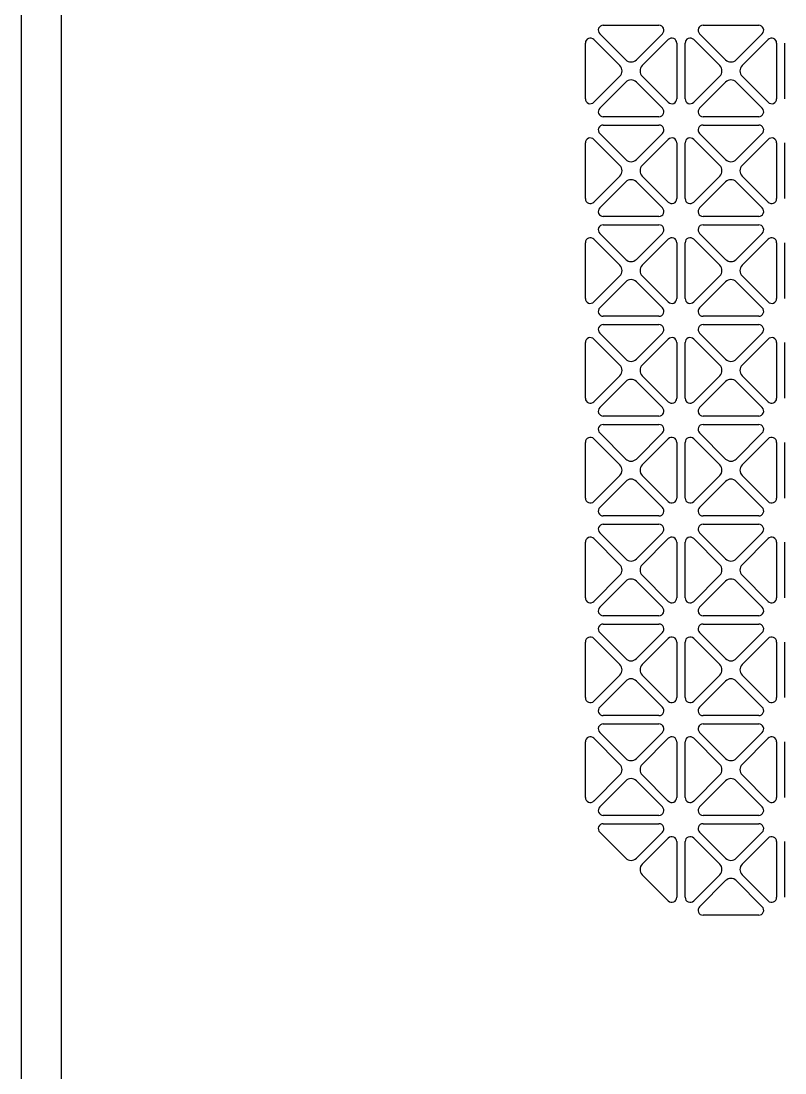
# Model space of a CAD drawing. Header units: millimetres. Extents: x 0 to 87554, y -20854 to 20404.
# Drawn here: x 15206.4 to 15390.1, y 15333.9 to 15586.9 of the extents above; entities that cross this region are included whole.
import ezdxf

# ---------------------------------------------------------------- set-up
doc = ezdxf.new("R2010")
doc.units = ezdxf.units.MM
doc.layers.get('0').update_dxf_attribs({"lineweight": 15})
for name, color, linetype in [('4215-12655_1_0', 7, 'Continuous'), ('4215-12661_1_0', 7, 'Continuous'), ('WANGKONG_0', 7, 'Continuous')]:
    doc.layers.add(name, color=color, linetype=linetype)

# ---------------------------------------------------------------- blocks, each defined once
blk = doc.blocks.new('ju77')
at = {"layer": '4215-12655_1_0', "color": 87, "linetype": 'Continuous'}
blk.add_line((-406.74, 457.6), (-406.74, -554.5), dxfattribs=at)
at = {"layer": '4215-12661_1_0', "color": 87, "linetype": 'Continuous'}
blk.add_line((-397.04, -1554), (-397.04, 459), dxfattribs=at)
at = {"layer": 'WANGKONG_0', "color": 87, "linetype": 'Continuous'}
for p, q in [((-266.73, 203), (-253.35, 203)), ((-242.73, 203), (-229.35, 203)), ((-261.31, 194.69), (-267.58, 200.95)), ((-252.5, 200.95), (-258.77, 194.69)), ((-237.31, 194.69), (-243.58, 200.95)), ((-228.5, 200.95), (-234.77, 194.69)), ((-271.04, 185.31), (-271.04, 198.69)), ((-268.99, 199.54), (-262.73, 193.27)), ((-257.35, 193.27), (-251.09, 199.54)), ((-249.04, 198.69), (-249.04, 185.31)), ((-247.04, 185.31), (-247.04, 198.69)), ((-244.99, 199.54), (-238.73, 193.27)), ((-233.35, 193.27), (-227.09, 199.54)), ((-225.04, 198.69), (-225.04, 185.31)), ((-223.04, 185.31), (-223.04, 198.69)), ((-262.73, 190.73), (-268.99, 184.46)), ((-251.09, 184.46), (-257.35, 190.73)), ((-238.73, 190.73), (-244.99, 184.46)), ((-227.09, 184.46), (-233.35, 190.73)), ((-267.58, 183.05), (-261.31, 189.31)), ((-258.77, 189.31), (-252.5, 183.05)), ((-243.58, 183.05), (-237.31, 189.31)), ((-234.77, 189.31), (-228.5, 183.05)), ((-253.35, 181), (-266.73, 181)), ((-229.35, 181), (-242.73, 181)), ((-266.73, 179), (-253.35, 179)), ((-242.73, 179), (-229.35, 179)), ((-271.04, 161.31), (-271.04, 174.69)), ((-268.99, 175.54), (-262.73, 169.27)), ((-261.31, 170.69), (-267.58, 176.95)), ((-252.5, 176.95), (-258.77, 170.69)), ((-257.35, 169.27), (-251.09, 175.54)), ((-249.04, 174.69), (-249.04, 161.31)), ((-247.04, 161.31), (-247.04, 174.69)), ((-244.99, 175.54), (-238.73, 169.27)), ((-237.31, 170.69), (-243.58, 176.95)), ((-228.5, 176.95), (-234.77, 170.69)), ((-233.35, 169.27), (-227.09, 175.54)), ((-225.04, 174.69), (-225.04, 161.31)), ((-223.04, 161.31), (-223.04, 174.69)), ((-262.73, 166.73), (-268.99, 160.46)), ((-267.58, 159.05), (-261.31, 165.31)), ((-258.77, 165.31), (-252.5, 159.05)), ((-251.09, 160.46), (-257.35, 166.73)), ((-238.73, 166.73), (-244.99, 160.46)), ((-243.58, 159.05), (-237.31, 165.31)), ((-234.77, 165.31), (-228.5, 159.05)), ((-227.09, 160.46), (-233.35, 166.73)), ((-253.35, 157), (-266.73, 157)), ((-229.35, 157), (-242.73, 157)), ((-266.73, 155), (-253.35, 155)), ((-242.73, 155), (-229.35, 155)), ((-261.31, 146.69), (-267.58, 152.95)), ((-252.5, 152.95), (-258.77, 146.69)), ((-237.31, 146.69), (-243.58, 152.95)), ((-228.5, 152.95), (-234.77, 146.69)), ((-271.04, 137.31), (-271.04, 150.69)), ((-268.99, 151.54), (-262.73, 145.27)), ((-257.35, 145.27), (-251.09, 151.54)), ((-249.04, 150.69), (-249.04, 137.31)), ((-247.04, 137.31), (-247.04, 150.69)), ((-244.99, 151.54), (-238.73, 145.27)), ((-233.35, 145.27), (-227.09, 151.54)), ((-225.04, 150.69), (-225.04, 137.31)), ((-223.04, 137.31), (-223.04, 150.69)), ((-262.73, 142.73), (-268.99, 136.46)), ((-251.09, 136.46), (-257.35, 142.73)), ((-238.73, 142.73), (-244.99, 136.46)), ((-227.09, 136.46), (-233.35, 142.73)), ((-267.58, 135.05), (-261.31, 141.31)), ((-258.77, 141.31), (-252.5, 135.05)), ((-243.58, 135.05), (-237.31, 141.31)), ((-234.77, 141.31), (-228.5, 135.05)), ((-253.35, 133), (-266.73, 133)), ((-229.35, 133), (-242.73, 133)), ((-266.73, 131), (-253.35, 131)), ((-242.73, 131), (-229.35, 131)), ((-271.04, 113.31), (-271.04, 126.69)), ((-268.99, 127.54), (-262.73, 121.27)), ((-261.31, 122.69), (-267.58, 128.95)), ((-252.5, 128.95), (-258.77, 122.69)), ((-257.35, 121.27), (-251.09, 127.54)), ((-249.04, 126.69), (-249.04, 113.31)), ((-247.04, 113.31), (-247.04, 126.69)), ((-244.99, 127.54), (-238.73, 121.27)), ((-237.31, 122.69), (-243.58, 128.95)), ((-228.5, 128.95), (-234.77, 122.69)), ((-233.35, 121.27), (-227.09, 127.54)), ((-225.04, 126.69), (-225.04, 113.31)), ((-223.04, 113.31), (-223.04, 126.69)), ((-262.73, 118.73), (-268.99, 112.46)), ((-267.58, 111.05), (-261.31, 117.31)), ((-258.77, 117.31), (-252.5, 111.05)), ((-251.09, 112.46), (-257.35, 118.73)), ((-238.73, 118.73), (-244.99, 112.46)), ((-243.58, 111.05), (-237.31, 117.31)), ((-234.77, 117.31), (-228.5, 111.05)), ((-227.09, 112.46), (-233.35, 118.73)), ((-253.35, 109), (-266.73, 109)), ((-229.35, 109), (-242.73, 109)), ((-266.73, 107), (-253.35, 107)), ((-242.73, 107), (-229.35, 107)), ((-261.31, 98.69), (-267.58, 104.95)), ((-252.5, 104.95), (-258.77, 98.69)), ((-237.31, 98.69), (-243.58, 104.95)), ((-228.5, 104.95), (-234.77, 98.69)), ((-271.04, 89.31), (-271.04, 102.69)), ((-268.99, 103.54), (-262.73, 97.27)), ((-257.35, 97.27), (-251.09, 103.54)), ((-249.04, 102.69), (-249.04, 89.31)), ((-247.04, 89.31), (-247.04, 102.69)), ((-244.99, 103.54), (-238.73, 97.27)), ((-233.35, 97.27), (-227.09, 103.54)), ((-225.04, 102.69), (-225.04, 89.31)), ((-223.04, 89.31), (-223.04, 102.69)), ((-262.73, 94.73), (-268.99, 88.46)), ((-251.09, 88.46), (-257.35, 94.73)), ((-238.73, 94.73), (-244.99, 88.46)), ((-227.09, 88.46), (-233.35, 94.73)), ((-267.58, 87.05), (-261.31, 93.31)), ((-258.77, 93.31), (-252.5, 87.05)), ((-243.58, 87.05), (-237.31, 93.31)), ((-234.77, 93.31), (-228.5, 87.05)), ((-253.35, 85), (-266.73, 85)), ((-229.35, 85), (-242.73, 85)), ((-261.31, 74.69), (-267.58, 80.95)), ((-266.73, 83), (-253.35, 83)), ((-252.5, 80.95), (-258.77, 74.69)), ((-237.31, 74.69), (-243.58, 80.95)), ((-242.73, 83), (-229.35, 83)), ((-228.5, 80.95), (-234.77, 74.69)), ((-271.04, 65.31), (-271.04, 78.69)), ((-268.99, 79.54), (-262.73, 73.27)), ((-257.35, 73.27), (-251.09, 79.54)), ((-249.04, 78.69), (-249.04, 65.31)), ((-247.04, 65.31), (-247.04, 78.69)), ((-244.99, 79.54), (-238.73, 73.27)), ((-233.35, 73.27), (-227.09, 79.54)), ((-225.04, 78.69), (-225.04, 65.31)), ((-223.04, 65.31), (-223.04, 78.69)), ((-262.73, 70.73), (-268.99, 64.46)), ((-267.58, 63.05), (-261.31, 69.31)), ((-258.77, 69.31), (-252.5, 63.05)), ((-251.09, 64.46), (-257.35, 70.73)), ((-238.73, 70.73), (-244.99, 64.46)), ((-243.58, 63.05), (-237.31, 69.31)), ((-234.77, 69.31), (-228.5, 63.05)), ((-227.09, 64.46), (-233.35, 70.73)), ((-253.35, 61), (-266.73, 61)), ((-229.35, 61), (-242.73, 61)), ((-266.73, 59), (-253.35, 59)), ((-242.73, 59), (-229.35, 59)), ((-261.31, 50.69), (-267.58, 56.95)), ((-252.5, 56.95), (-258.77, 50.69)), ((-237.31, 50.69), (-243.58, 56.95)), ((-228.5, 56.95), (-234.77, 50.69)), ((-271.04, 41.31), (-271.04, 54.69)), ((-268.99, 55.54), (-262.73, 49.27)), ((-257.35, 49.27), (-251.09, 55.54)), ((-249.04, 54.69), (-249.04, 41.31)), ((-247.04, 41.31), (-247.04, 54.69)), ((-244.99, 55.54), (-238.73, 49.27)), ((-233.35, 49.27), (-227.09, 55.54)), ((-225.04, 54.69), (-225.04, 41.31)), ((-223.04, 41.31), (-223.04, 54.69)), ((-262.73, 46.73), (-268.99, 40.46)), ((-251.09, 40.46), (-257.35, 46.73)), ((-238.73, 46.73), (-244.99, 40.46)), ((-227.09, 40.46), (-233.35, 46.73)), ((-267.58, 39.05), (-261.31, 45.31)), ((-258.77, 45.31), (-252.5, 39.05)), ((-243.58, 39.05), (-237.31, 45.31)), ((-234.77, 45.31), (-228.5, 39.05)), ((-253.35, 37), (-266.73, 37)), ((-229.35, 37), (-242.73, 37)), ((-261.31, 26.69), (-267.58, 32.95)), ((-266.73, 35), (-253.35, 35)), ((-252.5, 32.95), (-258.77, 26.69)), ((-237.31, 26.69), (-243.58, 32.95)), ((-242.73, 35), (-229.35, 35)), ((-228.5, 32.95), (-234.77, 26.69)), ((-271.04, 17.31), (-271.04, 30.69)), ((-268.99, 31.54), (-262.73, 25.27)), ((-257.35, 25.27), (-251.09, 31.54)), ((-249.04, 30.69), (-249.04, 17.31)), ((-247.04, 17.31), (-247.04, 30.69)), ((-244.99, 31.54), (-238.73, 25.27)), ((-233.35, 25.27), (-227.09, 31.54)), ((-225.04, 30.69), (-225.04, 17.31)), ((-223.04, 17.31), (-223.04, 30.69)), ((-262.73, 22.73), (-268.99, 16.46)), ((-267.58, 15.05), (-261.31, 21.31)), ((-258.77, 21.31), (-252.5, 15.05)), ((-251.09, 16.46), (-257.35, 22.73)), ((-238.73, 22.73), (-244.99, 16.46)), ((-243.58, 15.05), (-237.31, 21.31)), ((-234.77, 21.31), (-228.5, 15.05)), ((-227.09, 16.46), (-233.35, 22.73)), ((-253.35, 13), (-266.73, 13)), ((-229.35, 13), (-242.73, 13)), ((-266.73, 11), (-253.35, 11)), ((-242.73, 11), (-229.35, 11)), ((-261.31, 2.69), (-267.58, 8.95)), ((-252.5, 8.95), (-258.77, 2.69)), ((-237.31, 2.69), (-243.58, 8.95)), ((-228.5, 8.95), (-234.77, 2.69)), ((-257.35, 1.27), (-251.09, 7.54)), ((-249.04, 6.69), (-249.04, -6.69)), ((-247.04, -6.69), (-247.04, 6.69)), ((-244.99, 7.54), (-238.73, 1.27)), ((-233.35, 1.27), (-227.09, 7.54)), ((-225.04, 6.69), (-225.04, -6.69)), ((-223.04, -6.69), (-223.04, 6.69)), ((-251.09, -7.54), (-257.35, -1.27)), ((-238.73, -1.27), (-244.99, -7.54)), ((-227.09, -7.54), (-233.35, -1.27)), ((-243.58, -8.95), (-237.31, -2.69)), ((-234.77, -2.69), (-228.5, -8.95)), ((-229.35, -11), (-242.73, -11))]:
    blk.add_line(p, q, dxfattribs=at)
for centre, radius, start, end in [((-266.73, 201.8), 1.2, 90, 225), ((-253.35, 201.8), 1.2, 315, 90), ((-242.73, 201.8), 1.2, 90, 225), ((-229.35, 201.8), 1.2, 315, 90), ((-269.84, 198.69), 1.2, 45, 180), ((-250.24, 198.69), 1.2, 0, 135), ((-245.84, 198.69), 1.2, 45, 180), ((-226.24, 198.69), 1.2, 0, 135), ((-264, 192), 1.8, 315, 45), ((-260.04, 195.96), 1.8, 225, 315), ((-256.08, 192), 1.8, 135, 225), ((-240, 192), 1.8, 315, 45), ((-236.04, 195.96), 1.8, 225, 315), ((-232.08, 192), 1.8, 135, 225), ((-260.04, 188.04), 1.8, 45, 135), ((-236.04, 188.04), 1.8, 45, 135), ((-269.84, 185.31), 1.2, 180, 315), ((-250.24, 185.31), 1.2, 225, 0), ((-245.84, 185.31), 1.2, 180, 315), ((-226.24, 185.31), 1.2, 225, 0), ((-266.73, 182.2), 1.2, 135, 270), ((-253.35, 182.2), 1.2, 270, 45), ((-242.73, 182.2), 1.2, 135, 270), ((-229.35, 182.2), 1.2, 270, 45), ((-266.73, 177.8), 1.2, 90, 225), ((-253.35, 177.8), 1.2, 315, 90), ((-242.73, 177.8), 1.2, 90, 225), ((-229.35, 177.8), 1.2, 315, 90), ((-269.84, 174.69), 1.2, 45, 180), ((-250.24, 174.69), 1.2, 0, 135), ((-245.84, 174.69), 1.2, 45, 180), ((-226.24, 174.69), 1.2, 0, 135), ((-260.04, 171.96), 1.8, 225, 315), ((-236.04, 171.96), 1.8, 225, 315), ((-264, 168), 1.8, 315, 45), ((-256.08, 168), 1.8, 135, 225), ((-240, 168), 1.8, 315, 45), ((-232.08, 168), 1.8, 135, 225), ((-260.04, 164.04), 1.8, 45, 135), ((-236.04, 164.04), 1.8, 45, 135), ((-269.84, 161.31), 1.2, 180, 315), ((-250.24, 161.31), 1.2, 225, 0), ((-245.84, 161.31), 1.2, 180, 315), ((-226.24, 161.31), 1.2, 225, 0), ((-266.73, 158.2), 1.2, 135, 270), ((-253.35, 158.2), 1.2, 270, 45), ((-242.73, 158.2), 1.2, 135, 270), ((-229.35, 158.2), 1.2, 270, 45), ((-266.73, 153.8), 1.2, 90, 225), ((-253.35, 153.8), 1.2, 315, 90), ((-242.73, 153.8), 1.2, 90, 225), ((-229.35, 153.8), 1.2, 315, 90), ((-269.84, 150.69), 1.2, 45, 180), ((-250.24, 150.69), 1.2, 0, 135), ((-245.84, 150.69), 1.2, 45, 180), ((-226.24, 150.69), 1.2, 0, 135), ((-264, 144), 1.8, 315, 45), ((-260.04, 147.96), 1.8, 225, 315), ((-256.08, 144), 1.8, 135, 225), ((-240, 144), 1.8, 315, 45), ((-236.04, 147.96), 1.8, 225, 315), ((-232.08, 144), 1.8, 135, 225), ((-260.04, 140.04), 1.8, 45, 135), ((-236.04, 140.04), 1.8, 45, 135), ((-269.84, 137.31), 1.2, 180, 315), ((-250.24, 137.31), 1.2, 225, 0), ((-245.84, 137.31), 1.2, 180, 315), ((-226.24, 137.31), 1.2, 225, 0), ((-266.73, 134.2), 1.2, 135, 270), ((-253.35, 134.2), 1.2, 270, 45), ((-242.73, 134.2), 1.2, 135, 270), ((-229.35, 134.2), 1.2, 270, 45), ((-266.73, 129.8), 1.2, 90, 225), ((-253.35, 129.8), 1.2, 315, 90), ((-242.73, 129.8), 1.2, 90, 225), ((-229.35, 129.8), 1.2, 315, 90), ((-269.84, 126.69), 1.2, 45, 180), ((-250.24, 126.69), 1.2, 0, 135), ((-245.84, 126.69), 1.2, 45, 180), ((-226.24, 126.69), 1.2, 0, 135), ((-260.04, 123.96), 1.8, 225, 315), ((-236.04, 123.96), 1.8, 225, 315), ((-264, 120), 1.8, 315, 45), ((-256.08, 120), 1.8, 135, 225), ((-240, 120), 1.8, 315, 45), ((-232.08, 120), 1.8, 135, 225), ((-260.04, 116.04), 1.8, 45, 135), ((-236.04, 116.04), 1.8, 45, 135), ((-269.84, 113.31), 1.2, 180, 315), ((-250.24, 113.31), 1.2, 225, 0), ((-245.84, 113.31), 1.2, 180, 315), ((-226.24, 113.31), 1.2, 225, 0), ((-266.73, 110.2), 1.2, 135, 270), ((-253.35, 110.2), 1.2, 270, 45), ((-242.73, 110.2), 1.2, 135, 270), ((-229.35, 110.2), 1.2, 270, 45), ((-266.73, 105.8), 1.2, 90, 225), ((-253.35, 105.8), 1.2, 315, 90), ((-242.73, 105.8), 1.2, 90, 225), ((-229.35, 105.8), 1.2, 315, 90), ((-269.84, 102.69), 1.2, 45, 180), ((-250.24, 102.69), 1.2, 0, 135), ((-245.84, 102.69), 1.2, 45, 180), ((-226.24, 102.69), 1.2, 0, 135), ((-260.04, 99.96), 1.8, 225, 315), ((-236.04, 99.96), 1.8, 225, 315), ((-264, 96), 1.8, 315, 45), ((-256.08, 96), 1.8, 135, 225), ((-240, 96), 1.8, 315, 45), ((-232.08, 96), 1.8, 135, 225), ((-260.04, 92.04), 1.8, 45, 135), ((-236.04, 92.04), 1.8, 45, 135), ((-269.84, 89.31), 1.2, 180, 315), ((-250.24, 89.31), 1.2, 225, 0), ((-245.84, 89.31), 1.2, 180, 315), ((-226.24, 89.31), 1.2, 225, 0), ((-266.73, 86.2), 1.2, 135, 270), ((-253.35, 86.2), 1.2, 270, 45), ((-242.73, 86.2), 1.2, 135, 270), ((-229.35, 86.2), 1.2, 270, 45), ((-266.73, 81.8), 1.2, 90, 225), ((-253.35, 81.8), 1.2, 315, 90), ((-242.73, 81.8), 1.2, 90, 225), ((-229.35, 81.8), 1.2, 315, 90), ((-269.84, 78.69), 1.2, 45, 180), ((-250.24, 78.69), 1.2, 0, 135), ((-245.84, 78.69), 1.2, 45, 180), ((-226.24, 78.69), 1.2, 0, 135), ((-260.04, 75.96), 1.8, 225, 315), ((-236.04, 75.96), 1.8, 225, 315), ((-264, 72), 1.8, 315, 45), ((-256.08, 72), 1.8, 135, 225), ((-240, 72), 1.8, 315, 45), ((-232.08, 72), 1.8, 135, 225), ((-260.04, 68.04), 1.8, 45, 135), ((-236.04, 68.04), 1.8, 45, 135), ((-269.84, 65.31), 1.2, 180, 315), ((-250.24, 65.31), 1.2, 225, 0), ((-245.84, 65.31), 1.2, 180, 315), ((-226.24, 65.31), 1.2, 225, 0), ((-266.73, 62.2), 1.2, 135, 270), ((-253.35, 62.2), 1.2, 270, 45), ((-242.73, 62.2), 1.2, 135, 270), ((-229.35, 62.2), 1.2, 270, 45), ((-266.73, 57.8), 1.2, 90, 225), ((-253.35, 57.8), 1.2, 315, 90), ((-242.73, 57.8), 1.2, 90, 225), ((-229.35, 57.8), 1.2, 315, 90), ((-269.84, 54.69), 1.2, 45, 180), ((-250.24, 54.69), 1.2, 0, 135), ((-245.84, 54.69), 1.2, 45, 180), ((-226.24, 54.69), 1.2, 0, 135), ((-260.04, 51.96), 1.8, 225, 315), ((-236.04, 51.96), 1.8, 225, 315), ((-264, 48), 1.8, 315, 45), ((-256.08, 48), 1.8, 135, 225), ((-240, 48), 1.8, 315, 45), ((-232.08, 48), 1.8, 135, 225), ((-260.04, 44.04), 1.8, 45, 135), ((-236.04, 44.04), 1.8, 45, 135), ((-269.84, 41.31), 1.2, 180, 315), ((-250.24, 41.31), 1.2, 225, 0), ((-245.84, 41.31), 1.2, 180, 315), ((-226.24, 41.31), 1.2, 225, 0), ((-266.73, 38.2), 1.2, 135, 270), ((-253.35, 38.2), 1.2, 270, 45), ((-242.73, 38.2), 1.2, 135, 270), ((-229.35, 38.2), 1.2, 270, 45), ((-266.73, 33.8), 1.2, 90, 225), ((-253.35, 33.8), 1.2, 315, 90), ((-242.73, 33.8), 1.2, 90, 225), ((-229.35, 33.8), 1.2, 315, 90), ((-269.84, 30.69), 1.2, 45, 180), ((-250.24, 30.69), 1.2, 0, 135), ((-245.84, 30.69), 1.2, 45, 180), ((-226.24, 30.69), 1.2, 0, 135), ((-260.04, 27.96), 1.8, 225, 315), ((-236.04, 27.96), 1.8, 225, 315), ((-264, 24), 1.8, 315, 45), ((-256.08, 24), 1.8, 135, 225), ((-240, 24), 1.8, 315, 45), ((-232.08, 24), 1.8, 135, 225), ((-260.04, 20.04), 1.8, 45, 135), ((-236.04, 20.04), 1.8, 45, 135), ((-269.84, 17.31), 1.2, 180, 315), ((-250.24, 17.31), 1.2, 225, 0), ((-245.84, 17.31), 1.2, 180, 315), ((-226.24, 17.31), 1.2, 225, 0), ((-266.73, 14.2), 1.2, 135, 270), ((-253.35, 14.2), 1.2, 270, 45), ((-242.73, 14.2), 1.2, 135, 270), ((-229.35, 14.2), 1.2, 270, 45), ((-266.73, 9.8), 1.2, 90, 225), ((-253.35, 9.8), 1.2, 315, 90), ((-242.73, 9.8), 1.2, 90, 225), ((-229.35, 9.8), 1.2, 315, 90), ((-250.24, 6.69), 1.2, 0, 135), ((-245.84, 6.69), 1.2, 45, 180), ((-226.24, 6.69), 1.2, 0, 135), ((-260.04, 3.96), 1.8, 225, 315), ((-236.04, 3.96), 1.8, 225, 315), ((-256.08, 0), 1.8, 135, 225), ((-240, 0), 1.8, 315, 45), ((-232.08, 0), 1.8, 135, 225), ((-236.04, -3.96), 1.8, 45, 135), ((-250.24, -6.69), 1.2, 225, 0), ((-245.84, -6.69), 1.2, 180, 315), ((-226.24, -6.69), 1.2, 225, 0), ((-242.73, -9.8), 1.2, 135, 270), ((-229.35, -9.8), 1.2, 270, 45)]:
    blk.add_arc(centre, radius, start, end, dxfattribs=at)

msp = doc.modelspace()

# ---------------------------------------------------------------- block references
msp.add_blockref('ju77', (15613.142, 15382.853))

doc.saveas('drawing.dxf')
